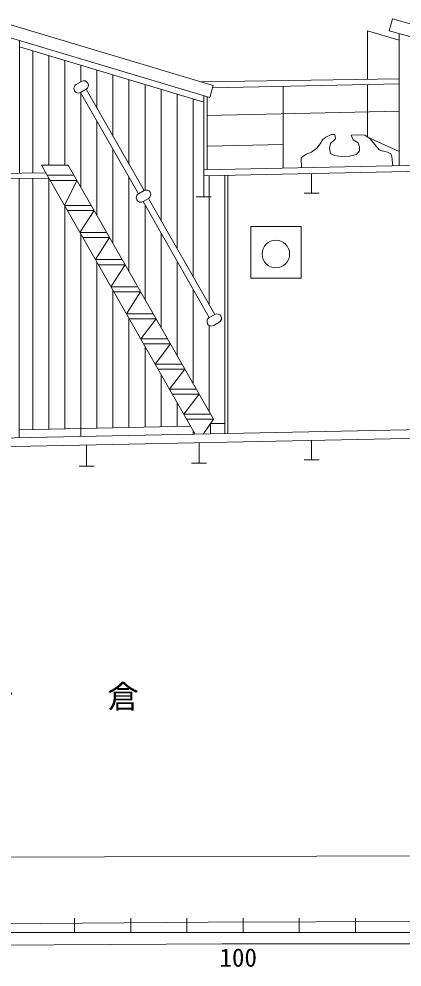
# Model space of a CAD drawing. Units: millimetres, scale not verified. Extents: x -51050 to 51050, y -29700 to 29700.
# Drawn here: x 14331 to 18150, y -19555 to -10111 of the extents above; entities that cross this region are included whole.
import ezdxf
from ezdxf.enums import TextEntityAlignment as Align

# ---------------------------------------------------------------- set-up
doc = ezdxf.new("R2010")
doc.units = ezdxf.units.MM
doc.header["$LTSCALE"] = 100
doc.linetypes.add('USER1', pattern=[50.8, 31.75, -6.35, 6.35, -6.35])
doc.layers.add('0-2_sunpou', color=7, linetype='Continuous', lineweight=18)
doc.layers.add('0-3_keijou', color=7, linetype='Continuous', lineweight=18)
doc.layers.add('0-5_text', color=7, linetype='Continuous')
doc.styles.add('ＭＳ ゴシック', font='')
doc.styles.get('ＭＳ ゴシック').set_extended_font_data('MS Gothic')

msp = doc.modelspace()

# ---------------------------------------------------------------- linework, layer by layer
at = {"layer": '0-2_sunpou'}
for p, q in [((14884.9, -19067.1), (14884.9, -19212.1)), ((15444.9, -19067.1), (15444.9, -19212.1)), ((16004.9, -19067.1), (16004.9, -19212.1)), ((16564.9, -19067.1), (16564.9, -19212.1)), ((17124.9, -19067.1), (17124.9, -19212.1)), ((17684.9, -19067.1), (17684.9, -19212.1)), ((-43083.9, -19212.1), (29321, -19212.1))]:
    msp.add_line(p, q, dxfattribs=at)
at = {"layer": '0-3_keijou'}
for p, q in [((14217, -10159.7), (16268.1, -10773.6)), ((18054.5, -10111), (18021.6, -10230.7)), ((18054.5, -10111), (20262.7, -10717.8)), ((14181.4, -10278.7), (16232.5, -10892.6)), ((18021.6, -10230.7), (20229.7, -10837.5)), ((18120, -10257.7), (18120, -11572.2)), ((14336.4, -10325.1), (14336.4, -11647.8)), ((14336.4, -10389.8), (16172.4, -10939.3)), ((14468, -10429.2), (14468, -11016.4)), ((14628, -10477.1), (14628, -11016.4)), ((14788, -10525), (14788, -11016.4)), ((14948, -10572.9), (14948, -10737.8)), ((15108, -10620.7), (15108, -10999.5)), ((15268, -10668.6), (15268, -11016.4)), ((14901.1, -10764.6), (14955.8, -10733.3)), ((15428, -10716.5), (15428, -11016.4)), ((15588, -10764.4), (15588, -11016.4)), ((18120, -10706.9), (16145, -10736.8)), ((18120, -10757.9), (16260.8, -10798)), ((14945.7, -10842.8), (15000.5, -10811.5)), ((14945.7, -10842.8), (15523.1, -11852.4)), ((14948, -10841.5), (14948, -11016.4)), ((15000.5, -10811.5), (15577.8, -11821.1)), ((15748, -10812.3), (15748, -11016.4)), ((15908, -10860.2), (15908, -11016.4)), ((16268.1, -10773.6), (16232.5, -10892.6)), ((16966.3, -10782.8), (16966.3, -11597.1)), ((16068, -10908.1), (16068, -11616.5)), ((16172.4, -10874.6), (16172.4, -11614.2)), ((16207.1, -10885), (16207.1, -11613.5)), ((14468, -11016.4), (14468, -11646.5)), ((14628, -11016.4), (14628, -11566.2)), ((14788, -11016.4), (14788, -11566.2)), ((14948, -11016.4), (14948, -11599.3)), ((15268, -11016.4), (15268, -11279.3)), ((15428, -11016.4), (15428, -11559.1)), ((15588, -11016.4), (15588, -11599.3)), ((15748, -11016.4), (15748, -11599.3)), ((15908, -11016.4), (15908, -11599.3)), ((18120, -11031), (16207.1, -11071.1)), ((15108, -11126.5), (15108, -11599.3)), ((15268, -11406.3), (15268, -11599.3)), ((16966.3, -11361.2), (16207.1, -11377.1)), ((14554.3, -11566.2), (16087, -14246.5)), ((14554.3, -11566.2), (14821.7, -11566.2)), ((14821.7, -11566.2), (16269.9, -14098.6)), ((14948, -11599.3), (14948, -11786.9)), ((15108, -11599.3), (15108, -12066.7)), ((15268, -11599.3), (15268, -12346.5)), ((15588, -11599.3), (15588, -11816.9)), ((15748, -11599.3), (15748, -12118.7)), ((15908, -11599.3), (15908, -12398.5)), ((16068, -11599.3), (16068, -12678.3)), ((18448.5, -11565.2), (16172.4, -11614.2)), ((16172.4, -11882), (16172.4, -11614.2)), ((14599.5, -11645.1), (11685.5, -11674.9)), ((14630.2, -11698.9), (14221.3, -11697.1)), ((14334.5, -11697.6), (14334.5, -14283)), ((14468, -11698.2), (14468, -14200.2)), ((14612.9, -11668.6), (14880.3, -11668.6)), ((14628, -11698.9), (14628, -14196.9)), ((15428, -11686.1), (15428, -12626.3)), ((18482.1, -11624), (16172.4, -11673)), ((16228, -11671.8), (16228, -12958.1)), ((16382.2, -14240.3), (16382.2, -11668.5)), ((16414, -14239.7), (16414, -11667.9)), ((17248.9, -11845.2), (17248.9, -11650.1)), ((14641.5, -11718.6), (14908.9, -11718.6)), ((14908.9, -11718.6), (14784.5, -11968.6)), ((15523.1, -11852.4), (15577.8, -11821.1)), ((15567.8, -11930.5), (15622.5, -11899.3)), ((15622.5, -11899.3), (16283.1, -13054.4)), ((16097.4, -11882), (16247.4, -11882)), ((17173.9, -11845.2), (17323.9, -11845.2)), ((14784.5, -11968.6), (15051.9, -11968.6)), ((14788, -11974.7), (14788, -14193.5)), ((15567.8, -11930.5), (16228.3, -13085.7)), ((15588, -11965.9), (15588, -12906.1)), ((14813.1, -12018.6), (15080.5, -12018.6)), ((15080.5, -12018.6), (14938.9, -12238.6)), ((16641, -12178.8), (17143.4, -12178.8)), ((17143.4, -12178.8), (17143.4, -12693.9)), ((14938.9, -12238.6), (15206.3, -12238.6)), ((14948, -12254.5), (14948, -14270.2)), ((15748, -12245.7), (15748, -13185.9)), ((14967.5, -12288.6), (15234.8, -12288.6)), ((15234.8, -12288.6), (15093.3, -12508.6)), ((15093.3, -12508.6), (15360.7, -12508.6)), ((15108, -12534.3), (15108, -14186.9)), ((15121.9, -12558.6), (15389.2, -12558.6)), ((15389.2, -12558.6), (15247.7, -12778.6)), ((15908, -12525.4), (15908, -13465.7)), ((15247.7, -12778.6), (15515, -12778.6)), ((15268, -12814.1), (15268, -14183.5)), ((15276.3, -12828.6), (15543.6, -12828.6)), ((15543.6, -12828.6), (15402.1, -13048.6)), ((16068, -12805.2), (16068, -13745.5)), ((15402.1, -13048.6), (15669.4, -13048.6)), ((15428, -13093.9), (15428, -14180.2)), ((15430.7, -13098.6), (15698, -13098.6)), ((15698, -13098.6), (15545, -13298.6)), ((16228, -13085), (16228, -13085.9)), ((16228.3, -13085.7), (16283.1, -13054.4)), ((16228, -13163.6), (16228, -14025.3)), ((16273, -13163.8), (16327.7, -13132.5)), ((15545, -13298.6), (15812.4, -13298.6)), ((15573.6, -13348.6), (15841, -13348.6)), ((15588, -13373.7), (15588, -14176.9)), ((15841, -13348.6), (15688, -13548.6)), ((15688, -13548.6), (15955.4, -13548.6)), ((15716.6, -13598.6), (15984, -13598.6)), ((15984, -13598.6), (15830.9, -13798.6)), ((15748, -13653.5), (15748, -14173.5)), ((15830.9, -13798.6), (16098.3, -13798.6)), ((15859.5, -13848.6), (16126.9, -13848.6)), ((16126.9, -13848.6), (15973.9, -14048.6)), ((15908, -13933.3), (15908, -14170.2)), ((15973.9, -14048.6), (16241.3, -14048.6)), ((20960.9, -14144.9), (11642.1, -14339.1)), ((16240.8, -14142), (16382.2, -14142)), ((16240.8, -14142), (16240.8, -14243.3)), ((20960.9, -14234.5), (11644.2, -14422.9)), ((16041.8, -14167.4), (14334.5, -14203)), ((16068, -14213.1), (16068, -14246.9)), ((15004.7, -14564.9), (15004.7, -14354.9)), ((16126.4, -14534.4), (16126.4, -14332.2)), ((17248.1, -14503.8), (17248.1, -14309.6)), ((16051.4, -14534.4), (16201.4, -14534.4)), ((17173.1, -14503.8), (17323.1, -14503.8)), ((14929.7, -14564.9), (15079.7, -14564.9)), ((23145, -18429.9), (-31890.9, -18616.7)), ((16218.4, -19109.3), (26369.7, -19074.2)), ((-14206.8, -19336.1), (16218.4, -19109.3)), ((-14159, -19528.5), (16355.6, -19323.7)), ((16355.6, -19323.7), (25957.2, -19323.7))]:
    msp.add_line(p, q, dxfattribs=at)
at = {"layer": '0-3_keijou', "linetype": 'USER1'}
for q in [(18120, -10323.2), (17806.8, -10711.7)]:
    msp.add_line((17806.8, -10230.3), q, dxfattribs=at)
msp.add_lwpolyline([(17806.8, -10764.7), (17806.8, -11289.4), (18120, -11430.3)], dxfattribs=at)
at = {"layer": '0-3_keijou'}
for points in [[(17662.7, -11315.1), (17711.5, -11345.6), (17725.4, -11389.2), (17726, -11423.6), (17694.3, -11462.5), (17626.5, -11478.6), (17552.2, -11481), (17518.7, -11478.6), (17478.3, -11471.4), (17438.2, -11449.7), (17427, -11398.7), (17436.5, -11351.4), (17487.6, -11304.8), (17479.9, -11263.5), (17447.1, -11263.2), (17391.4, -11287), (17357.7, -11316.6), (17333.3, -11353.5), (17299.3, -11398.3), (17246.3, -11437.3), (17195, -11457.4), (17142.9, -11494.1), (17146.4, -11593.2)], [(17662.7, -11315.1), (17641.3, -11268), (17703.8, -11266.1), (17778.6, -11269.7), (17831.4, -11306.5), (17878, -11360.5), (17922.1, -11414.4), (17947.8, -11423), (17981.7, -11432.5), (18004.7, -11436.6), (18037.3, -11455.6), (18046.8, -11482.7), (18052.2, -11513.9), (18057.1, -11573.6)], [(16641, -12178.8), (16641, -12693.9), (17143.4, -12693.9)], [(16002.5, -14098.6), (16269.9, -14098.6), (16172.1, -14244.7)]]:
    msp.add_lwpolyline(points, dxfattribs=at)
msp.add_circle((16892.2, -12452.8), 137.5, dxfattribs=at)
for centre, start, end in [((14923.4, -10803.7), 119.76261, 299.76261), ((14978.1, -10772.4), 299.76261, 119.76261), ((15545.4, -11891.5), 119.76261, 299.76261), ((15600.2, -11860.2), 299.76261, 119.76261), ((16250.7, -13124.8), 119.76261, 299.76261), ((16305.4, -13093.5), 299.76261, 119.76261)]:
    msp.add_arc(centre, 45, start, end, dxfattribs=at)

# ---------------------------------------------------------------- texts
at = {"layer": '0-2_sunpou', "style": 'ＭＳ ゴシック'}
msp.add_text('100', height=183.3, dxfattribs=at).set_placement((16329.6, -19607.2), align=Align.BOTTOM_LEFT)
at = {"layer": '0-5_text', "style": 'ＭＳ ゴシック'}
msp.add_text('前\u3000\u3000\u3000部\u3000\u3000\u3000\u3000\u3000船\u3000\u3000\u3000倉', height=229.1, dxfattribs=at).set_placement((10838.8, -17043.8), align=Align.BOTTOM_LEFT)

doc.saveas('drawing.dxf')
